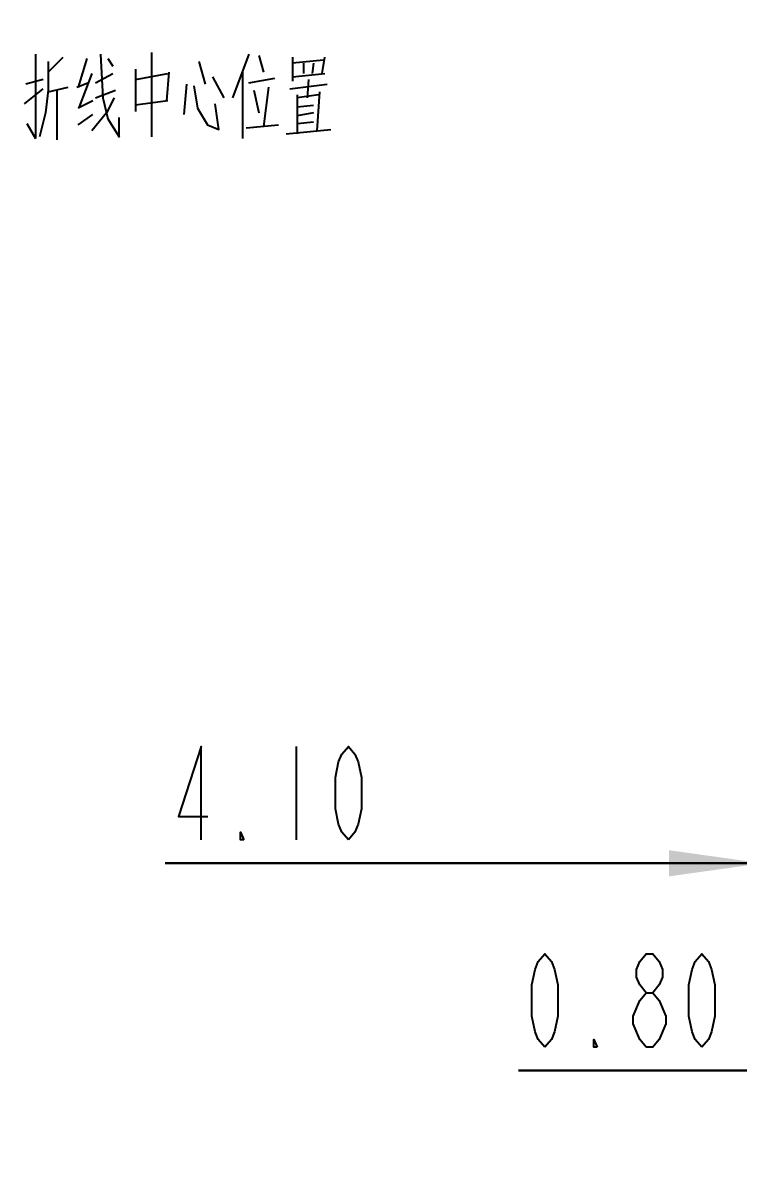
# Model space of a CAD drawing. Header units: millimetres. Extents: x 0 to 210, y 0 to 297.
# Drawn here: x 47.62 to 62.93, y 150.39 to 174.8 of the extents above; entities that cross this region are included whole.
import ezdxf

# ---------------------------------------------------------------- set-up
doc = ezdxf.new("R2010")
doc.units = ezdxf.units.MM
doc.header["$LTSCALE"] = 19.36
doc.layers.get('0').update_dxf_attribs({"linetype": 'CONTINUOUS'})
doc.styles.get("Standard").update_dxf_attribs({"font": 'SIMPLEX.SHX', "width": 0.56})
doc.dimstyles.new('DIMSTYLE_2', dxfattribs={"dimtxt": 2, "dimasz": 2, "dimexe": 2, "dimexo": 0.35, "dimgap": 0.5, "dimtad": 1, "dimzin": 0, "dimdsep": 46, "dimtxsty": 'STANDARD', "dimblk": '_FILLED', "dimblk1": '_FILLED', "dimblk2": '_FILLED', "dimcen": 0.09, "dimazin": 0, "dimtp": 0.01, "dimtm": 0.01, "dimtfac": 1, "dimtofl": 0, "dimtmove": 0, "dimatfit": 3, "dimldrblk": '_FILLED', "dimfxl": 1, "dimtolj": 1, "dimtzin": 0, "dimarcsym": 0})
doc.dimstyles.new('DIMSTYLE_4', dxfattribs={"dimtxt": 2, "dimasz": 2, "dimexe": 2, "dimexo": 0.35, "dimgap": 0.5, "dimtad": 1, "dimzin": 0, "dimdsep": 46, "dimtxsty": 'STANDARD', "dimblk": '_FILLED', "dimblk1": '_FILLED', "dimblk2": '_FILLED', "dimcen": 0.09, "dimazin": 0, "dimtol": 1, "dimtp": 0.4, "dimtm": 0.4, "dimtfac": 1, "dimtofl": 0, "dimtmove": 0, "dimatfit": 3, "dimldrblk": '_FILLED', "dimfxl": 1, "dimtolj": 1, "dimtzin": 0, "dimarcsym": 0})

# ---------------------------------------------------------------- blocks, each defined once
blk = doc.blocks.new('_FILLED')
at = {"color": 0, "linetype": 'BYBLOCK'}
blk.add_solid([(0, 0), (-1, 0.14), (-1, -0.14)], dxfattribs=at)
blk = doc.blocks.new('*D14')
at = {"color": 2}
for p, q in [((63.294, 171.876), (63.294, 177.231)), ((69.804, 173.961), (69.804, 177.231)), ((66.549, 175.231), (44.275, 175.231)), ((63.294, 175.231), (66.549, 175.231)), ((69.804, 175.231), (66.549, 175.231))]:
    blk.add_line(p, q, dxfattribs=at)
at = {"color": 2, "xscale": 2, "yscale": 2, "zscale": 2, "rotation": 180}
blk.add_blockref('_FILLED', (63.294, 175.231), dxfattribs=at)
at = {"color": 2, "xscale": 2, "yscale": 2, "zscale": 2}
blk.add_blockref('_FILLED', (69.804, 175.231), dxfattribs=at)
blk = doc.blocks.new('*D15')
at = {"color": 2}
for p, q in [((63.294, 171.876), (63.294, 185.448)), ((72.436, 173.91), (72.436, 185.448)), ((67.865, 183.448), (43.272, 183.448)), ((63.294, 183.448), (67.865, 183.448)), ((72.436, 183.448), (67.865, 183.448))]:
    blk.add_line(p, q, dxfattribs=at)
at = {"color": 2, "xscale": 2, "yscale": 2, "zscale": 2, "rotation": 180}
blk.add_blockref('_FILLED', (63.294, 183.448), dxfattribs=at)
at = {"color": 2, "xscale": 2, "yscale": 2, "zscale": 2}
blk.add_blockref('_FILLED', (72.436, 183.448), dxfattribs=at)
blk = doc.blocks.new('*D18')
at = {"color": 2}
for p, q in [((63.444, 159.576), (63.444, 154.827)), ((67.544, 159.576), (67.544, 154.827)), ((63.444, 156.827), (50.665, 156.827)), ((50.665, 156.827), (65.494, 156.827)), ((72.544, 156.827), (65.494, 156.827)), ((67.544, 156.827), (72.544, 156.827))]:
    blk.add_line(p, q, dxfattribs=at)
at = {"color": 2, "xscale": 2, "yscale": 2, "zscale": 2}
blk.add_blockref('_FILLED', (63.444, 156.827), dxfattribs=at)
at = {"color": 2, "xscale": 2, "yscale": 2, "zscale": 2, "rotation": 180}
blk.add_blockref('_FILLED', (67.544, 156.827), dxfattribs=at)
blk = doc.blocks.new('*D27')
at = {"color": 2}
for p, q in [((69.405, 158.576), (69.405, 150.392)), ((70.205, 158.576), (70.205, 150.392)), ((69.405, 152.392), (58.228, 152.392)), ((58.228, 152.392), (69.805, 152.392)), ((75.205, 152.392), (69.805, 152.392)), ((70.205, 152.392), (75.205, 152.392))]:
    blk.add_line(p, q, dxfattribs=at)
at = {"color": 2, "xscale": 2, "yscale": 2, "zscale": 2}
blk.add_blockref('_FILLED', (69.405, 152.392), dxfattribs=at)
at = {"color": 2, "xscale": 2, "yscale": 2, "zscale": 2, "rotation": 180}
blk.add_blockref('_FILLED', (70.205, 152.392), dxfattribs=at)

msp = doc.modelspace()

# ---------------------------------------------------------------- linework, layer by layer
at = {"color": 2}
for p, q in [((47.891, 174.134), (47.891, 172.328)), ((48.158, 173.747), (48.478, 174.07)), ((50.371, 174.167), (50.371, 172.36)), ((52.451, 174.134), (52.105, 173.199)), ((52.665, 174.102), (52.771, 173.747)), ((53.385, 174.07), (53.385, 173.554)), ((54.025, 173.715), (54.078, 174.07)), ((48.985, 174.038), (48.798, 173.425)), ((49.438, 174.038), (49.545, 173.876)), ((50.025, 173.812), (50.025, 172.908)), ((51.385, 173.973), (51.518, 173.489)), ((54.051, 174.005), (53.385, 173.941)), ((53.625, 173.941), (53.625, 173.715)), ((53.838, 173.941), (53.811, 173.715)), ((48.051, 173.586), (47.678, 173.489)), ((49.091, 173.715), (48.825, 173.005)), ((49.171, 173.521), (49.545, 173.715)), ((50.025, 173.586), (50.718, 173.715)), ((50.745, 173.747), (50.691, 173.134)), ((51.678, 173.65), (51.918, 173.199)), ((52.318, 173.747), (52.318, 172.328)), ((52.451, 173.521), (53.011, 173.618)), ((53.385, 173.65), (54.078, 173.715)), ((53.731, 173.586), (53.705, 173.199)), ((47.651, 173.07), (48.051, 173.392)), ((48.158, 173.328), (48.585, 173.425)), ((48.345, 173.36), (48.345, 172.296)), ((48.771, 173.425), (49.011, 173.521)), ((49.171, 173.199), (49.598, 173.36)), ((51.118, 173.489), (51.065, 172.844)), ((52.558, 173.36), (52.665, 172.876)), ((52.878, 173.425), (52.771, 172.586)), ((53.331, 173.392), (54.131, 173.489)), ((53.918, 172.489), (53.971, 173.328)), ((49.118, 173.134), (48.798, 172.973)), ((50.718, 173.134), (50.025, 173.038)), ((53.491, 173.263), (53.491, 172.425)), ((53.945, 173.263), (53.491, 173.199)), ((48.798, 172.618), (49.118, 172.844)), ((53.491, 173.005), (53.838, 173.038)), ((53.838, 172.876), (53.491, 172.812)), ((47.705, 172.65), (47.891, 172.328)), ((52.398, 172.554), (53.091, 172.618)), ((53.491, 172.65), (53.838, 172.683)), ((53.251, 172.425), (54.211, 172.521)), ((53.465, 159.327), (53.465, 157.327)), ((60.678, 153.392), (60.678, 153.559))]:
    msp.add_line(p, q, dxfattribs=at)
for points in [[(49.278, 174.134), (49.331, 173.199), (49.438, 172.747)], [(48.158, 173.973), (48.158, 173.36), (48.105, 172.876), (47.971, 172.36)], [(51.278, 173.457), (51.358, 172.973), (51.571, 172.618), (51.811, 172.521), (51.731, 173.07)], [(49.571, 173.199), (49.411, 172.876), (49.091, 172.489)], [(49.438, 172.747), (49.678, 172.36), (49.678, 172.779)], [(51.435, 157.327), (51.435, 159.327), (50.945, 157.827), (51.575, 157.827)], [(54.585, 157.327), (54.445, 157.494), (54.375, 157.661), (54.305, 157.994), (54.305, 158.661), (54.375, 158.994), (54.445, 159.161), (54.585, 159.327), (54.725, 159.161), (54.795, 158.994), (54.865, 158.661), (54.865, 157.994), (54.795, 157.661), (54.725, 157.494), (54.585, 157.327)], [(52.345, 157.327), (52.275, 157.327), (52.275, 157.494), (52.345, 157.327)], [(58.788, 152.892), (58.648, 153.059), (58.578, 153.225), (58.508, 153.559), (58.508, 154.225), (58.578, 154.559), (58.648, 154.725), (58.788, 154.892), (58.928, 154.725), (58.998, 154.559), (59.068, 154.225), (59.068, 153.559), (58.998, 153.225), (58.928, 153.059), (58.788, 152.892)], [(60.958, 154.059), (60.818, 154.225), (60.748, 154.392), (60.748, 154.559), (60.818, 154.725), (60.958, 154.892), (61.098, 154.892), (61.238, 154.725), (61.308, 154.559), (61.308, 154.392), (61.238, 154.225), (61.098, 154.059)], [(62.148, 152.892), (62.008, 153.059), (61.938, 153.225), (61.868, 153.559), (61.868, 154.225), (61.938, 154.559), (62.008, 154.725), (62.148, 154.892), (62.288, 154.725), (62.358, 154.559), (62.428, 154.225), (62.428, 153.559), (62.358, 153.225), (62.288, 153.059), (62.148, 152.892)], [(60.678, 153.559), (60.818, 153.892), (60.958, 154.059), (61.098, 154.059), (61.238, 153.892)], [(61.238, 153.892), (61.378, 153.559), (61.378, 153.392)], [(60.958, 152.892), (60.818, 153.059), (60.678, 153.392)], [(61.378, 153.392), (61.238, 153.059), (61.098, 152.892), (60.958, 152.892)], [(59.908, 152.892), (59.838, 152.892), (59.838, 153.059), (59.908, 152.892)]]:
    msp.add_lwpolyline(points, dxfattribs=at)

# ---------------------------------------------------------------- dimensions: what is measured, and where the dimension line sits
for base, p1, picture, middle in [((63.294, 183.448), (72.436, 173.56), '*D15', (43.272, 183.448)), ((63.294, 175.231), (69.804, 177.581), '*D14', (44.275, 175.231))]:
    dim = msp.add_linear_dim(base=base, p1=p1, p2=(63.294, 171.526), angle=180, text='<>\\P弯折线中心位置', dimstyle='DIMSTYLE_4', dxfattribs=at)
    dim.commit()
    dim.dimension.update_dxf_attribs({"geometry": picture, "text_midpoint": middle, "dimtype": 160})
for base, p1, p2, picture, middle in [((63.444, 156.827), (67.544, 159.926), (63.444, 159.926), '*D18', (50.665, 156.827)), ((69.405, 152.392), (70.205, 158.926), (69.405, 158.926), '*D27', (58.228, 152.392))]:
    dim = msp.add_linear_dim(base=base, p1=p1, p2=p2, angle=180, dimstyle='DIMSTYLE_2', dxfattribs=at)
    dim.commit()
    dim.dimension.update_dxf_attribs({"geometry": picture, "text_midpoint": middle, "dimtype": 160})

doc.saveas('drawing.dxf')
